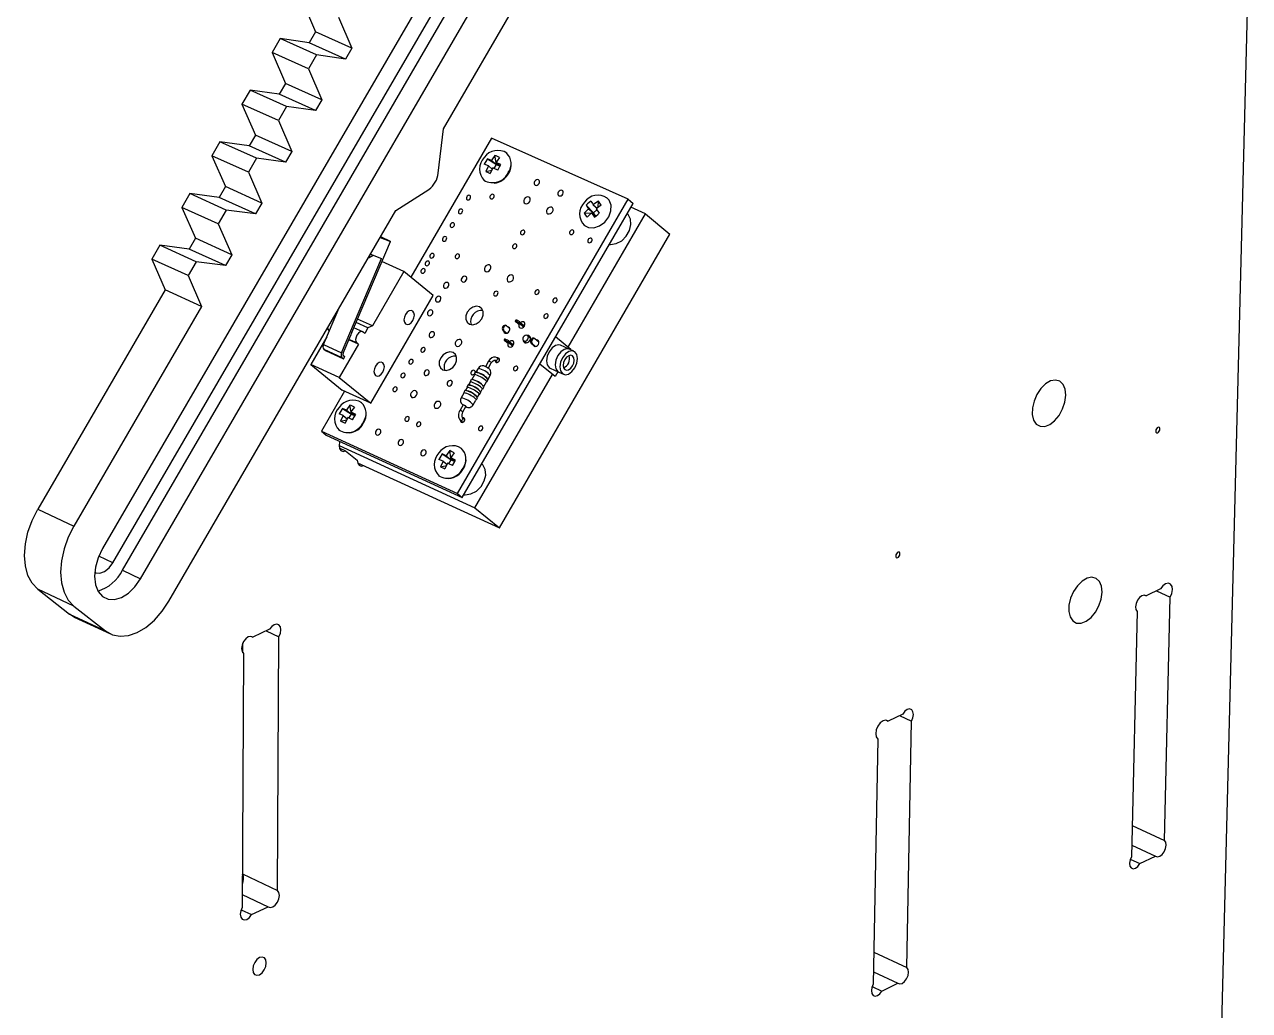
# Model space of a CAD drawing. Extents: x 0 to 156, y 0 to 216.
# Drawn here: x 100.36 to 133.41, y 149.45 to 176.04 of the extents above; entities that cross this region are included whole.
import ezdxf

# ---------------------------------------------------------------- set-up
doc = ezdxf.new("R2010")
doc.units = 0
doc.layers.get('0').update_dxf_attribs({"linetype": 'CONTINUOUS'})

msp = doc.modelspace()

# ---------------------------------------------------------------- linework, layer by layer
at = {"color": 7, "linetype": 'CONTINUOUS'}
for p, q in [((118.973, 190.289), (102.467, 161.905)), ((103.491, 161.095), (119.959, 189.42)), ((111.66, 173.226), (120.695, 188.771)), ((102.748, 161.524), (113.553, 180.106)), ((103.004, 161.322), (114.008, 180.247)), ((132.316, 135.359), (133.407, 178.691)), ((107.849, 176.679), (108.208, 175.842)), ((108.833, 176.241), (109.192, 175.404)), ((108.208, 175.842), (108.038, 175.549)), ((109.192, 175.404), (108.208, 175.842)), ((107.256, 175.66), (107.039, 175.287)), ((108.24, 175.221), (107.256, 175.66)), ((108.038, 175.549), (107.256, 175.66)), ((109.022, 175.111), (108.038, 175.549)), ((108.022, 174.847), (107.039, 175.287)), ((107.039, 175.287), (107.399, 174.451)), ((108.24, 175.221), (108.022, 174.847)), ((109.022, 175.111), (108.24, 175.221)), ((109.192, 175.404), (109.022, 175.111)), ((108.022, 174.847), (108.382, 174.011)), ((106.446, 174.268), (106.228, 173.894)), ((107.429, 173.827), (106.446, 174.268)), ((107.229, 174.159), (106.446, 174.268)), ((107.399, 174.451), (107.229, 174.159)), ((108.212, 173.719), (107.229, 174.159)), ((108.382, 174.011), (107.399, 174.451)), ((107.211, 173.453), (106.228, 173.894)), ((106.228, 173.894), (106.59, 173.06)), ((107.429, 173.827), (107.211, 173.453)), ((108.212, 173.719), (107.429, 173.827)), ((108.382, 174.011), (108.212, 173.719)), ((107.211, 173.453), (107.572, 172.619)), ((111.523, 172.033), (111.66, 173.226)), ((105.635, 172.875), (105.418, 172.501)), ((106.617, 172.433), (105.635, 172.875)), ((106.42, 172.768), (105.635, 172.875)), ((106.59, 173.06), (106.42, 172.768)), ((107.572, 172.619), (106.59, 173.06)), ((112.96, 172.972), (110.784, 169.227)), ((116.645, 171.327), (112.96, 172.972)), ((106.4, 172.058), (105.418, 172.501)), ((105.418, 172.501), (105.78, 171.669)), ((107.402, 172.326), (106.42, 172.768)), ((107.572, 172.619), (107.402, 172.326)), ((113.082, 172.324), (113.053, 172.513)), ((106.617, 172.433), (106.4, 172.058)), ((107.402, 172.326), (106.617, 172.433)), ((112.875, 172.232), (112.765, 172.277)), ((112.875, 172.232), (112.802, 172.081)), ((112.96, 172.378), (112.85, 172.423)), ((112.85, 172.423), (113.091, 172.269)), ((112.875, 172.232), (112.981, 172.144)), ((112.997, 172.177), (112.924, 172.026)), ((112.96, 172.378), (113.091, 172.269)), ((113.029, 172.162), (113.091, 172.269)), ((113.082, 172.324), (113.194, 172.231)), ((113.091, 172.269), (113.083, 172.323)), ((113.091, 172.269), (113.19, 172.225)), ((106.4, 172.058), (106.762, 171.226)), ((112.802, 172.081), (112.967, 172.115)), ((105.78, 171.669), (105.61, 171.376)), ((106.762, 171.226), (105.78, 171.669)), ((110.379, 171.021), (111.267, 171.592)), ((104.824, 171.481), (104.607, 171.108)), ((105.806, 171.038), (104.824, 171.481)), ((105.61, 171.376), (104.824, 171.481)), ((106.591, 170.932), (105.61, 171.376)), ((106.762, 171.226), (106.591, 170.932)), ((112.038, 163.391), (116.645, 171.327)), ((112.172, 163.282), (116.777, 171.217)), ((115.706, 171.18), (115.812, 171.092)), ((115.838, 171.112), (115.842, 171.28)), ((116.131, 171.304), (116.063, 171.374)), ((116.645, 171.327), (116.777, 171.217)), ((104.257, 160.489), (110.379, 171.021)), ((105.588, 170.663), (104.607, 171.108)), ((104.607, 171.108), (104.97, 170.277)), ((105.806, 171.038), (105.588, 170.663)), ((106.591, 170.932), (105.806, 171.038)), ((115.028, 167.339), (117.115, 170.934)), ((115.578, 171.07), (115.462, 170.954)), ((115.462, 170.954), (115.709, 170.961)), ((115.709, 170.961), (115.513, 171.171)), ((115.654, 170.959), (115.538, 170.843)), ((115.578, 171.07), (115.709, 170.961)), ((115.654, 170.959), (115.738, 170.841)), ((115.654, 170.959), (115.766, 170.865)), ((115.709, 170.961), (115.803, 171.041)), ((115.771, 170.87), (115.709, 170.961)), ((115.783, 171.069), (115.867, 170.952)), ((117.115, 170.934), (116.716, 171.112)), ((117.115, 170.934), (117.772, 170.385)), ((105.588, 170.663), (105.951, 169.832)), ((104.97, 170.277), (104.8, 169.984)), ((105.951, 169.832), (104.97, 170.277)), ((109.194, 167.738), (110.234, 170.192)), ((109.958, 170.298), (110.234, 170.192)), ((109.96, 170.301), (109.972, 170.296)), ((109.972, 170.296), (109.969, 170.317)), ((110.234, 170.192), (109.97, 170.312)), ((109.97, 170.309), (110.146, 170.229)), ((109.972, 170.296), (110.146, 170.229)), ((113.178, 162.467), (117.772, 170.385)), ((104.013, 170.088), (103.795, 169.714)), ((104.994, 169.642), (104.013, 170.088)), ((104.8, 169.984), (104.013, 170.088)), ((105.78, 169.539), (104.8, 169.984)), ((104.776, 169.268), (103.795, 169.714)), ((103.795, 169.714), (104.16, 168.884)), ((104.994, 169.642), (104.776, 169.268)), ((105.78, 169.539), (104.994, 169.642)), ((105.951, 169.832), (105.78, 169.539)), ((108.915, 167.189), (109.994, 169.735)), ((109.697, 169.848), (109.994, 169.735)), ((110.597, 169.381), (110.004, 169.649)), ((104.776, 169.268), (105.14, 168.438)), ((110.597, 169.381), (109.745, 167.913)), ((111.389, 168.731), (110.597, 169.381)), ((104.16, 168.884), (100.718, 162.969)), ((105.14, 168.438), (104.16, 168.884)), ((109.704, 165.829), (111.389, 168.731)), ((105.14, 168.438), (101.695, 162.515)), ((108.426, 167.411), (108.82, 168.34)), ((108.719, 168.102), (108.715, 168.104)), ((109.627, 167.858), (109.306, 168.004)), ((109.745, 167.913), (109.345, 168.094)), ((109.745, 167.913), (109.627, 167.858)), ((113.291, 167.88), (113.267, 167.891)), ((113.36, 167.919), (113.336, 167.93)), ((113.367, 167.915), (113.449, 167.847)), ((113.419, 167.881), (113.403, 167.886)), ((113.613, 168.072), (113.596, 168.043)), ((113.607, 168.029), (113.687, 167.963)), ((113.625, 168.035), (113.642, 168.064)), ((113.734, 168.008), (113.717, 167.979)), ((113.717, 167.979), (113.829, 167.887)), ((113.734, 168.008), (113.849, 167.914)), ((108.514, 167.618), (108.081, 166.873)), ((108.559, 167.802), (108.583, 167.782)), ((108.954, 167.174), (109.161, 167.66)), ((109.485, 167.754), (109.247, 167.863)), ((109.541, 167.711), (109.499, 167.745)), ((109.627, 167.858), (109.541, 167.711)), ((113.29, 167.783), (113.266, 167.794)), ((113.266, 167.794), (113.363, 167.714)), ((113.29, 167.783), (113.371, 167.716)), ((113.314, 167.558), (113.297, 167.529)), ((113.343, 167.55), (113.326, 167.521)), ((114.009, 167.586), (113.933, 167.649)), ((114.053, 167.535), (114.029, 167.546)), ((114.123, 167.575), (114.098, 167.586)), ((114.129, 167.57), (114.24, 167.479)), ((115.103, 167.278), (114.689, 167.619)), ((108.426, 167.411), (108.915, 167.189)), ((108.436, 167.282), (108.924, 167.06)), ((108.436, 167.282), (108.477, 167.249)), ((108.477, 167.249), (108.965, 167.026)), ((109.37, 167.418), (108.85, 166.522)), ((109.37, 167.418), (109.108, 167.537)), ((109.328, 167.452), (109.37, 167.418)), ((113.308, 167.515), (113.388, 167.449)), ((113.436, 167.494), (113.419, 167.465)), ((113.419, 167.465), (113.531, 167.373)), ((113.436, 167.494), (113.551, 167.4)), ((113.825, 167.517), (113.901, 167.454)), ((114.052, 167.438), (114.028, 167.449)), ((114.028, 167.449), (114.139, 167.358)), ((114.052, 167.438), (114.149, 167.358)), ((114.205, 167.525), (114.177, 167.531)), ((115.057, 167.288), (114.824, 167.393)), ((115.182, 167.231), (115.059, 167.287)), ((115.103, 167.278), (115.098, 167.269)), ((108.924, 167.06), (108.965, 167.026)), ((108.959, 167.118), (108.999, 167.085)), ((108.965, 167.026), (108.999, 167.085)), ((112.879, 166.958), (112.793, 166.811)), ((112.867, 166.768), (112.953, 166.915)), ((113.057, 166.982), (113.122, 166.929)), ((113.058, 166.981), (113.057, 166.982)), ((113.176, 166.995), (113.111, 167.048)), ((114.676, 166.544), (114.262, 166.884)), ((108.85, 166.522), (108.081, 166.873)), ((108.081, 166.873), (108.935, 166.18)), ((112.497, 166.59), (112.427, 166.469)), ((112.528, 166.661), (112.494, 166.602)), ((112.513, 163.006), (114.602, 166.605)), ((112.599, 166.767), (112.54, 166.664)), ((112.865, 166.475), (112.925, 166.578)), ((114.541, 166.769), (114.775, 166.663)), ((114.752, 166.674), (114.676, 166.544)), ((114.746, 166.681), (114.775, 166.663)), ((114.747, 166.681), (114.776, 166.663)), ((114.776, 166.663), (114.899, 166.607)), ((108.85, 166.522), (109.704, 165.829)), ((112.299, 166.249), (112.256, 166.176)), ((112.33, 166.319), (112.296, 166.261)), ((112.384, 166.396), (112.341, 166.323)), ((112.415, 166.466), (112.381, 166.408)), ((112.721, 166.21), (112.755, 166.269)), ((112.752, 166.28), (112.822, 166.401)), ((112.834, 166.404), (112.868, 166.463)), ((114.676, 166.544), (114.676, 166.544)), ((108.997, 166.151), (108.369, 165.071)), ((109.704, 165.829), (108.935, 166.18)), ((112.213, 166.102), (112.139, 165.973)), ((112.244, 166.173), (112.21, 166.114)), ((112.464, 165.784), (112.539, 165.913)), ((112.551, 165.916), (112.585, 165.975)), ((112.582, 165.987), (112.624, 166.06)), ((112.636, 166.063), (112.67, 166.122)), ((112.667, 166.133), (112.709, 166.207)), ((109.046, 165.642), (108.937, 165.688)), ((108.937, 165.688), (109.179, 165.535)), ((109.046, 165.642), (109.179, 165.535)), ((109.17, 165.589), (109.139, 165.777)), ((109.168, 165.586), (109.281, 165.495)), ((109.179, 165.535), (109.171, 165.584)), ((112.196, 165.783), (112.111, 165.636)), ((112.178, 165.789), (112.193, 165.778)), ((112.185, 165.593), (112.27, 165.74)), ((108.961, 165.496), (108.852, 165.542)), ((108.961, 165.496), (108.888, 165.344)), ((108.888, 165.344), (109.054, 165.38)), ((108.961, 165.496), (109.068, 165.409)), ((109.083, 165.44), (109.01, 165.288)), ((109.115, 165.425), (109.179, 165.535)), ((109.179, 165.535), (109.277, 165.49)), ((112.119, 165.366), (112.184, 165.313)), ((112.238, 165.379), (112.173, 165.433)), ((112.174, 165.432), (112.173, 165.433)), ((108.369, 165.071), (112.038, 163.391)), ((108.369, 165.071), (108.503, 164.962)), ((108.503, 164.962), (112.172, 163.282)), ((108.846, 164.686), (112.513, 163.006)), ((108.854, 164.62), (109.023, 164.542)), ((109.023, 164.542), (109.336, 164.289)), ((111.652, 164.265), (111.542, 164.312)), ((111.652, 164.265), (111.579, 164.113)), ((111.737, 164.412), (111.628, 164.459)), ((111.628, 164.459), (111.87, 164.305)), ((111.652, 164.265), (111.76, 164.178)), ((111.737, 164.412), (111.87, 164.305)), ((111.806, 164.195), (111.87, 164.305)), ((111.861, 164.358), (111.831, 164.548)), ((111.86, 164.356), (111.973, 164.264)), ((111.87, 164.305), (111.862, 164.355)), ((111.87, 164.305), (111.97, 164.259)), ((109.344, 164.224), (113.178, 162.467)), ((111.579, 164.113), (111.746, 164.15)), ((111.775, 164.209), (111.701, 164.057)), ((112.038, 163.391), (112.172, 163.282)), ((100.718, 162.969), (101.695, 162.515)), ((112.513, 163.006), (113.178, 162.467)), ((103.004, 161.322), (103.491, 161.095)), ((101.692, 160.358), (100.717, 160.814)), ((100.717, 160.814), (101.573, 160.141)), ((130.577, 160.65), (130.621, 160.631)), ((131.007, 160.818), (130.621, 160.631)), ((130.898, 160.765), (131.27, 160.597)), ((101.692, 160.358), (102.548, 159.686)), ((131.114, 154.037), (131.27, 160.597)), ((101.573, 160.141), (102.548, 159.686)), ((101.705, 160.06), (101.573, 160.141)), ((101.705, 160.06), (102.679, 159.604)), ((130.377, 160.207), (130.223, 153.598)), ((106.973, 159.73), (106.524, 159.518)), ((106.884, 159.688), (107.224, 159.53)), ((106.25, 159.098), (106.251, 159.361)), ((106.482, 159.537), (106.524, 159.518)), ((107.185, 152.686), (107.224, 159.53)), ((106.269, 159.078), (106.235, 152.229)), ((124.053, 157.445), (123.66, 157.254)), ((123.963, 157.401), (124.288, 157.252)), ((123.612, 157.276), (123.66, 157.254)), ((124.164, 150.609), (124.288, 157.252)), ((123.377, 156.766), (123.259, 150.163)), ((130.243, 154.437), (131.114, 154.037)), ((130.231, 153.91), (130.87, 153.616)), ((130.192, 153.53), (130.452, 153.41)), ((130.452, 153.41), (130.87, 153.616)), ((106.239, 153.133), (107.185, 152.686)), ((106.237, 152.578), (106.932, 152.249)), ((106.206, 152.167), (106.486, 152.034)), ((106.486, 152.034), (106.932, 152.249)), ((123.274, 151.024), (124.164, 150.609)), ((123.265, 150.49), (123.919, 150.185)), ((123.229, 150.098), (123.493, 149.975)), ((123.493, 149.975), (123.919, 150.185))]:
    msp.add_line(p, q, dxfattribs=at)
at = {"color": 8, "linetype": 'CONTINUOUS'}
for p, q in [((108.587, 167.789), (108.559, 167.802)), ((109.328, 167.452), (109.114, 167.549)), ((102.748, 161.524), (102.366, 161.702))]:
    msp.add_line(p, q, dxfattribs=at)
at = {"color": 7, "linetype": 'CONTINUOUS'}
for points in [[(113.053, 172.513), (112.986, 172.42), (112.96, 172.378)], [(113.175, 172.458), (113.087, 172.5), (113.053, 172.513)], [(112.85, 172.423), (112.787, 172.319), (112.765, 172.277)], [(113.127, 172.115), (113.034, 172.16), (112.997, 172.177)], [(113.175, 172.458), (113.108, 172.365), (113.082, 172.324)], [(113.212, 172.262), (113.119, 172.306), (113.082, 172.324)], [(113.127, 172.115), (113.188, 172.221), (113.212, 172.262)], [(112.802, 172.081), (112.888, 172.041), (112.924, 172.026)], [(114.225, 171.855), (114.198, 171.86), (114.169, 171.853), (114.142, 171.835), (114.121, 171.809), (114.109, 171.779), (114.108, 171.749), (114.119, 171.724), (114.139, 171.708), (114.166, 171.703), (114.195, 171.71), (114.222, 171.728), (114.243, 171.754), (114.255, 171.784), (114.255, 171.814), (114.245, 171.838), (114.225, 171.855)], [(114.863, 171.569), (114.836, 171.574), (114.807, 171.567), (114.78, 171.549), (114.759, 171.523), (114.747, 171.493), (114.747, 171.463), (114.757, 171.439), (114.778, 171.422), (114.805, 171.418), (114.834, 171.424), (114.861, 171.442), (114.882, 171.468), (114.893, 171.498), (114.894, 171.528), (114.883, 171.553), (114.863, 171.569)], [(112.373, 171.431), (112.352, 171.435), (112.328, 171.429), (112.307, 171.415), (112.29, 171.395), (112.281, 171.371), (112.281, 171.347), (112.289, 171.327), (112.305, 171.314), (112.326, 171.31), (112.35, 171.316), (112.371, 171.33), (112.388, 171.351), (112.397, 171.375), (112.397, 171.398), (112.389, 171.418), (112.373, 171.431)], [(113.006, 171.459), (112.985, 171.463), (112.962, 171.457), (112.94, 171.443), (112.923, 171.423), (112.914, 171.399), (112.914, 171.375), (112.922, 171.355), (112.938, 171.342), (112.96, 171.338), (112.983, 171.344), (113.004, 171.358), (113.021, 171.379), (113.03, 171.403), (113.031, 171.426), (113.022, 171.446), (113.006, 171.459)], [(113.969, 171.388), (113.937, 171.394), (113.902, 171.385), (113.869, 171.364), (113.844, 171.333), (113.83, 171.297), (113.83, 171.261), (113.842, 171.231), (113.867, 171.212), (113.899, 171.206), (113.934, 171.215), (113.966, 171.236), (113.991, 171.267), (114.005, 171.303), (114.006, 171.339), (113.993, 171.369), (113.969, 171.388)], [(115.45, 170.638), (115.454, 170.634), (115.575, 170.568), (115.723, 170.56), (115.876, 170.61), (116.016, 170.712), (116.122, 170.853), (116.181, 171.013), (116.184, 171.17), (116.131, 171.304)], [(115.642, 171.281), (115.547, 171.203), (115.513, 171.171)], [(115.642, 171.281), (115.686, 171.212), (115.706, 171.18)], [(115.842, 171.28), (115.745, 171.211), (115.706, 171.18)], [(115.919, 171.168), (115.864, 171.251), (115.842, 171.28)], [(112.157, 171.059), (112.136, 171.063), (112.113, 171.058), (112.091, 171.044), (112.074, 171.023), (112.065, 170.999), (112.065, 170.975), (112.073, 170.956), (112.089, 170.943), (112.11, 170.939), (112.134, 170.944), (112.155, 170.959), (112.172, 170.979), (112.181, 171.003), (112.182, 171.027), (112.173, 171.047), (112.157, 171.059)], [(114.583, 171.113), (114.551, 171.119), (114.516, 171.11), (114.483, 171.089), (114.458, 171.058), (114.444, 171.022), (114.444, 170.986), (114.456, 170.956), (114.481, 170.937), (114.513, 170.931), (114.548, 170.94), (114.58, 170.961), (114.605, 170.992), (114.619, 171.028), (114.62, 171.064), (114.607, 171.094), (114.583, 171.113)], [(115.462, 170.954), (115.514, 170.874), (115.538, 170.843)], [(115.513, 171.171), (115.557, 171.101), (115.578, 171.07)], [(115.738, 170.841), (115.831, 170.921), (115.867, 170.952)], [(115.919, 171.168), (115.822, 171.1), (115.783, 171.069)], [(116.134, 170.108), (116.17, 170.106), (116.323, 170.132), (116.471, 170.211), (116.596, 170.333), (116.683, 170.483), (116.722, 170.644), (116.707, 170.795), (116.642, 170.919), (116.618, 170.944)], [(111.935, 170.69), (111.914, 170.694), (111.891, 170.689), (111.869, 170.675), (111.853, 170.654), (111.843, 170.63), (111.843, 170.606), (111.851, 170.587), (111.867, 170.574), (111.889, 170.57), (111.912, 170.575), (111.933, 170.59), (111.95, 170.61), (111.959, 170.634), (111.96, 170.658), (111.951, 170.678), (111.935, 170.69)], [(111.725, 170.316), (111.704, 170.32), (111.681, 170.315), (111.659, 170.3), (111.643, 170.28), (111.633, 170.256), (111.633, 170.232), (111.641, 170.212), (111.657, 170.199), (111.679, 170.196), (111.702, 170.201), (111.723, 170.215), (111.74, 170.236), (111.749, 170.26), (111.75, 170.284), (111.741, 170.303), (111.725, 170.316)], [(113.834, 170.491), (113.813, 170.495), (113.79, 170.49), (113.768, 170.475), (113.752, 170.455), (113.742, 170.431), (113.742, 170.407), (113.75, 170.387), (113.767, 170.374), (113.788, 170.37), (113.811, 170.376), (113.833, 170.39), (113.849, 170.411), (113.859, 170.435), (113.859, 170.458), (113.851, 170.478), (113.834, 170.491)], [(115.154, 170.496), (115.133, 170.5), (115.11, 170.495), (115.088, 170.481), (115.071, 170.46), (115.062, 170.436), (115.061, 170.412), (115.07, 170.392), (115.086, 170.379), (115.108, 170.375), (115.131, 170.381), (115.153, 170.395), (115.169, 170.416), (115.179, 170.44), (115.179, 170.464), (115.17, 170.484), (115.154, 170.496)], [(115.647, 170.276), (115.625, 170.28), (115.602, 170.274), (115.58, 170.26), (115.564, 170.239), (115.554, 170.215), (115.554, 170.191), (115.562, 170.171), (115.579, 170.159), (115.6, 170.155), (115.623, 170.16), (115.645, 170.174), (115.662, 170.195), (115.671, 170.219), (115.671, 170.243), (115.663, 170.263), (115.647, 170.276)], [(111.385, 169.862), (111.363, 169.866), (111.34, 169.861), (111.319, 169.847), (111.302, 169.826), (111.293, 169.802), (111.292, 169.778), (111.301, 169.758), (111.317, 169.746), (111.338, 169.742), (111.361, 169.747), (111.383, 169.761), (111.4, 169.782), (111.409, 169.806), (111.409, 169.83), (111.401, 169.849), (111.385, 169.862)], [(113.618, 170.119), (113.597, 170.123), (113.574, 170.117), (113.552, 170.103), (113.535, 170.082), (113.526, 170.058), (113.526, 170.035), (113.534, 170.015), (113.55, 170.002), (113.572, 169.998), (113.595, 170.003), (113.616, 170.018), (113.633, 170.038), (113.642, 170.062), (113.643, 170.086), (113.634, 170.106), (113.618, 170.119)], [(109.644, 169.757), (109.661, 169.762), (109.771, 169.823)], [(111.266, 169.657), (111.245, 169.661), (111.221, 169.656), (111.2, 169.642), (111.183, 169.621), (111.174, 169.597), (111.173, 169.573), (111.182, 169.554), (111.198, 169.541), (111.219, 169.537), (111.242, 169.542), (111.264, 169.556), (111.281, 169.577), (111.29, 169.601), (111.29, 169.625), (111.282, 169.645), (111.266, 169.657)], [(112.071, 169.849), (112.049, 169.853), (112.026, 169.847), (112.005, 169.833), (111.988, 169.812), (111.979, 169.788), (111.978, 169.765), (111.987, 169.745), (112.003, 169.732), (112.024, 169.728), (112.047, 169.733), (112.069, 169.748), (112.086, 169.768), (112.095, 169.792), (112.095, 169.816), (112.087, 169.836), (112.071, 169.849)], [(112.905, 169.556), (112.873, 169.562), (112.838, 169.554), (112.805, 169.532), (112.78, 169.501), (112.766, 169.465), (112.766, 169.429), (112.779, 169.4), (112.803, 169.38), (112.835, 169.374), (112.87, 169.383), (112.902, 169.404), (112.927, 169.435), (112.941, 169.471), (112.942, 169.507), (112.929, 169.537), (112.905, 169.556)], [(111.147, 169.453), (111.126, 169.457), (111.102, 169.451), (111.081, 169.437), (111.064, 169.416), (111.055, 169.392), (111.054, 169.369), (111.063, 169.349), (111.079, 169.336), (111.1, 169.332), (111.123, 169.338), (111.145, 169.352), (111.162, 169.372), (111.171, 169.396), (111.171, 169.42), (111.163, 169.44), (111.147, 169.453)], [(112.261, 169.246), (112.234, 169.251), (112.205, 169.244), (112.178, 169.226), (112.157, 169.2), (112.145, 169.17), (112.145, 169.14), (112.156, 169.115), (112.176, 169.099), (112.202, 169.094), (112.231, 169.101), (112.259, 169.119), (112.28, 169.145), (112.291, 169.175), (112.292, 169.205), (112.281, 169.229), (112.261, 169.246)], [(113.518, 169.28), (113.486, 169.286), (113.451, 169.277), (113.419, 169.256), (113.394, 169.225), (113.38, 169.189), (113.379, 169.153), (113.392, 169.123), (113.416, 169.104), (113.448, 169.098), (113.483, 169.106), (113.516, 169.128), (113.541, 169.159), (113.555, 169.195), (113.555, 169.231), (113.542, 169.26), (113.518, 169.28)], [(111.78, 169.082), (111.753, 169.087), (111.724, 169.08), (111.697, 169.062), (111.676, 169.036), (111.664, 169.006), (111.664, 168.976), (111.674, 168.952), (111.695, 168.935), (111.721, 168.93), (111.75, 168.937), (111.777, 168.955), (111.798, 168.981), (111.81, 169.011), (111.811, 169.041), (111.8, 169.066), (111.78, 169.082)], [(114.217, 168.882), (114.195, 168.886), (114.172, 168.88), (114.151, 168.866), (114.134, 168.845), (114.125, 168.821), (114.124, 168.798), (114.133, 168.778), (114.149, 168.765), (114.17, 168.761), (114.193, 168.766), (114.215, 168.781), (114.232, 168.801), (114.241, 168.825), (114.242, 168.849), (114.233, 168.869), (114.217, 168.882)], [(111.564, 168.71), (111.537, 168.715), (111.508, 168.708), (111.481, 168.69), (111.46, 168.664), (111.448, 168.634), (111.448, 168.604), (111.458, 168.579), (111.478, 168.563), (111.505, 168.558), (111.534, 168.565), (111.561, 168.583), (111.582, 168.609), (111.594, 168.639), (111.594, 168.669), (111.584, 168.694), (111.564, 168.71)], [(113.11, 168.844), (113.089, 168.848), (113.066, 168.842), (113.044, 168.828), (113.027, 168.807), (113.018, 168.783), (113.017, 168.76), (113.026, 168.74), (113.042, 168.727), (113.063, 168.723), (113.087, 168.728), (113.108, 168.743), (113.125, 168.763), (113.134, 168.787), (113.135, 168.811), (113.126, 168.831), (113.11, 168.844)], [(114.709, 168.66), (114.687, 168.664), (114.664, 168.659), (114.643, 168.645), (114.626, 168.624), (114.617, 168.6), (114.616, 168.576), (114.625, 168.556), (114.641, 168.543), (114.662, 168.539), (114.686, 168.545), (114.707, 168.559), (114.724, 168.58), (114.733, 168.604), (114.734, 168.627), (114.725, 168.647), (114.709, 168.66)], [(110.838, 168.311), (110.793, 168.329), (110.74, 168.318), (110.686, 168.279), (110.64, 168.219), (110.61, 168.147), (110.598, 168.074), (110.608, 168.011), (110.638, 167.967), (110.683, 167.949), (110.737, 167.961), (110.791, 167.999), (110.836, 168.059), (110.867, 168.131), (110.878, 168.204), (110.868, 168.268), (110.838, 168.311)], [(111.347, 168.338), (111.321, 168.343), (111.292, 168.336), (111.265, 168.318), (111.244, 168.292), (111.232, 168.262), (111.232, 168.232), (111.242, 168.207), (111.262, 168.191), (111.289, 168.186), (111.318, 168.193), (111.345, 168.211), (111.366, 168.237), (111.378, 168.267), (111.378, 168.297), (111.368, 168.322), (111.347, 168.338)], [(112.637, 168.429), (112.551, 168.445), (112.458, 168.422), (112.371, 168.366), (112.304, 168.283), (112.267, 168.186), (112.265, 168.091), (112.299, 168.011), (112.364, 167.959), (112.449, 167.943), (112.543, 167.965), (112.629, 168.022), (112.696, 168.105), (112.734, 168.202), (112.735, 168.297), (112.701, 168.377), (112.637, 168.429)], [(114.462, 168.234), (114.44, 168.238), (114.417, 168.233), (114.395, 168.218), (114.378, 168.198), (114.369, 168.174), (114.369, 168.15), (114.377, 168.13), (114.394, 168.117), (114.415, 168.113), (114.438, 168.119), (114.46, 168.133), (114.477, 168.153), (114.486, 168.178), (114.486, 168.201), (114.478, 168.221), (114.462, 168.234)], [(108.715, 168.104), (108.691, 168.11), (108.686, 168.11)], [(113.267, 167.891), (113.275, 167.903), (113.284, 167.914), (113.294, 167.922), (113.305, 167.928), (113.315, 167.932), (113.325, 167.933), (113.334, 167.931), (113.336, 167.93)], [(113.289, 167.774), (113.29, 167.764), (113.302, 167.737), (113.325, 167.719), (113.354, 167.713), (113.386, 167.721), (113.416, 167.741), (113.439, 167.769), (113.452, 167.803), (113.453, 167.835), (113.441, 167.863), (113.419, 167.881)], [(113.367, 167.915), (113.359, 167.92), (113.35, 167.922), (113.34, 167.921), (113.329, 167.917), (113.319, 167.911), (113.309, 167.903), (113.299, 167.892), (113.291, 167.88)], [(113.625, 168.035), (113.615, 168.039), (113.606, 168.042), (113.6, 168.043), (113.597, 168.043), (113.595, 168.042), (113.597, 168.039), (113.601, 168.034), (113.607, 168.029)], [(113.704, 167.956), (113.698, 167.938), (113.698, 167.905), (113.709, 167.877), (113.732, 167.859), (113.761, 167.854), (113.793, 167.861), (113.823, 167.881), (113.847, 167.91), (113.859, 167.943), (113.86, 167.976), (113.848, 168.003), (113.826, 168.021)], [(108.532, 167.844), (108.533, 167.839), (108.559, 167.802)], [(109.499, 167.745), (109.461, 167.76), (109.415, 167.751), (109.369, 167.718), (109.33, 167.667), (109.304, 167.605), (109.294, 167.543), (109.303, 167.489), (109.328, 167.452)], [(111.393, 167.751), (111.366, 167.756), (111.337, 167.749), (111.31, 167.731), (111.289, 167.705), (111.277, 167.675), (111.277, 167.645), (111.287, 167.62), (111.307, 167.604), (111.334, 167.599), (111.363, 167.606), (111.39, 167.624), (111.411, 167.65), (111.423, 167.68), (111.423, 167.71), (111.413, 167.735), (111.393, 167.751)], [(112.119, 167.543), (112.087, 167.549), (112.052, 167.541), (112.02, 167.52), (111.995, 167.488), (111.981, 167.452), (111.98, 167.417), (111.993, 167.387), (112.017, 167.367), (112.049, 167.361), (112.084, 167.369), (112.116, 167.391), (112.142, 167.422), (112.155, 167.458), (112.156, 167.494), (112.143, 167.524), (112.119, 167.543)], [(113.922, 167.656), (113.895, 167.661), (113.866, 167.654), (113.838, 167.637), (113.817, 167.611), (113.806, 167.58), (113.805, 167.55), (113.816, 167.526), (113.836, 167.509), (113.863, 167.504), (113.892, 167.511), (113.919, 167.529), (113.94, 167.555), (113.952, 167.585), (113.953, 167.615), (113.942, 167.64), (113.922, 167.656)], [(113.815, 167.525), (113.816, 167.513), (113.83, 167.481), (113.857, 167.46), (113.892, 167.453), (113.929, 167.462), (113.965, 167.486), (113.992, 167.519), (114.007, 167.559), (114.008, 167.597), (113.994, 167.63), (113.968, 167.651), (113.968, 167.651)], [(113.968, 167.651), (113.933, 167.658), (113.92, 167.656)], [(114.029, 167.546), (114.037, 167.558), (114.046, 167.569), (114.056, 167.578), (114.067, 167.584), (114.077, 167.587), (114.087, 167.588), (114.097, 167.586), (114.098, 167.586)], [(114.129, 167.57), (114.121, 167.575), (114.112, 167.577), (114.102, 167.576), (114.092, 167.573), (114.081, 167.567), (114.071, 167.558), (114.062, 167.547), (114.053, 167.535)], [(111.146, 167.326), (111.124, 167.33), (111.101, 167.324), (111.079, 167.31), (111.063, 167.289), (111.053, 167.265), (111.053, 167.241), (111.061, 167.221), (111.078, 167.208), (111.099, 167.204), (111.122, 167.21), (111.144, 167.224), (111.16, 167.245), (111.17, 167.269), (111.17, 167.293), (111.162, 167.313), (111.146, 167.326)], [(111.921, 167.196), (111.835, 167.212), (111.742, 167.19), (111.655, 167.134), (111.588, 167.051), (111.551, 166.954), (111.549, 166.859), (111.583, 166.779), (111.648, 166.727), (111.733, 166.711), (111.826, 166.733), (111.913, 166.79), (111.98, 166.873), (112.018, 166.969), (112.019, 167.065), (111.985, 167.144), (111.921, 167.196)], [(113.326, 167.521), (113.316, 167.525), (113.308, 167.528), (113.302, 167.529), (113.298, 167.529), (113.297, 167.528), (113.298, 167.525), (113.302, 167.52), (113.308, 167.515)], [(113.405, 167.442), (113.4, 167.424), (113.399, 167.391), (113.411, 167.363), (113.433, 167.345), (113.463, 167.34), (113.495, 167.347), (113.525, 167.367), (113.548, 167.396), (113.561, 167.429), (113.561, 167.462), (113.55, 167.489), (113.527, 167.507)], [(114.077, 167.409), (114.077, 167.409), (114.089, 167.381), (114.111, 167.363), (114.141, 167.358), (114.173, 167.365), (114.203, 167.385), (114.226, 167.413), (114.239, 167.447), (114.24, 167.48), (114.228, 167.507), (114.205, 167.525)], [(114.824, 167.393), (114.777, 167.405), (114.686, 167.385), (114.595, 167.32), (114.517, 167.217), (114.464, 167.095), (114.445, 166.97), (114.462, 166.862), (114.512, 166.787), (114.541, 166.769)], [(115.057, 167.288), (115.011, 167.299), (114.92, 167.28), (114.829, 167.214), (114.751, 167.112), (114.698, 166.989), (114.679, 166.864), (114.695, 166.756), (114.746, 166.681)], [(115.059, 167.287), (115.012, 167.298), (114.921, 167.279), (114.83, 167.213), (114.752, 167.111), (114.699, 166.988), (114.68, 166.863), (114.697, 166.755), (114.747, 166.681)], [(114.87, 166.625), (114.947, 166.595), (115.037, 166.615), (115.128, 166.681), (115.206, 166.783), (115.259, 166.906), (115.278, 167.03), (115.262, 167.138), (115.211, 167.213), (115.135, 167.243), (115.044, 167.223), (114.953, 167.158), (114.875, 167.055), (114.822, 166.933), (114.803, 166.808), (114.82, 166.7), (114.87, 166.625)], [(110.029, 166.919), (109.984, 166.936), (109.931, 166.925), (109.877, 166.886), (109.831, 166.826), (109.8, 166.754), (109.789, 166.681), (109.799, 166.618), (109.829, 166.574), (109.874, 166.557), (109.928, 166.568), (109.982, 166.607), (110.027, 166.667), (110.058, 166.739), (110.069, 166.812), (110.059, 166.875), (110.029, 166.919)], [(110.821, 167.007), (110.8, 167.011), (110.777, 167.005), (110.755, 166.991), (110.738, 166.97), (110.729, 166.946), (110.729, 166.922), (110.737, 166.902), (110.753, 166.889), (110.774, 166.885), (110.798, 166.891), (110.819, 166.905), (110.836, 166.926), (110.845, 166.95), (110.846, 166.974), (110.837, 166.994), (110.821, 167.007)], [(113.111, 167.048), (113.067, 167.07), (113.016, 167.071), (112.964, 167.049), (112.911, 167.003), (112.879, 166.958)], [(112.953, 166.915), (112.975, 166.947), (113.004, 166.974), (113.03, 166.986), (113.047, 166.987), (113.057, 166.982)], [(113.058, 166.981), (113.059, 166.962), (113.067, 166.943), (113.083, 166.93), (113.105, 166.926), (113.128, 166.931), (113.149, 166.945), (113.166, 166.966), (113.176, 166.99), (113.176, 167.014), (113.167, 167.034), (113.151, 167.047)], [(113.151, 167.047), (113.13, 167.051), (113.112, 167.047)], [(114.934, 166.735), (114.982, 166.717), (115.039, 166.729), (115.096, 166.77), (115.144, 166.834), (115.177, 166.911), (115.189, 166.989), (115.179, 167.056), (115.147, 167.103), (115.1, 167.121), (115.043, 167.109), (114.986, 167.068), (114.937, 167.004), (114.904, 166.928), (114.892, 166.849), (114.903, 166.782), (114.934, 166.735)], [(110.605, 166.634), (110.584, 166.638), (110.56, 166.633), (110.539, 166.619), (110.522, 166.598), (110.513, 166.574), (110.512, 166.55), (110.521, 166.53), (110.537, 166.517), (110.558, 166.513), (110.581, 166.518), (110.603, 166.533), (110.62, 166.553), (110.629, 166.578), (110.63, 166.601), (110.621, 166.621), (110.605, 166.634)], [(111.251, 166.719), (111.225, 166.724), (111.197, 166.718), (111.171, 166.7), (111.151, 166.675), (111.14, 166.646), (111.139, 166.618), (111.149, 166.593), (111.169, 166.578), (111.194, 166.573), (111.223, 166.58), (111.249, 166.597), (111.269, 166.622), (111.28, 166.651), (111.281, 166.68), (111.27, 166.704), (111.251, 166.719)], [(112.493, 166.714), (112.472, 166.718), (112.448, 166.713), (112.427, 166.698), (112.41, 166.678), (112.4, 166.653), (112.4, 166.63), (112.409, 166.61), (112.425, 166.597), (112.446, 166.593), (112.469, 166.598), (112.491, 166.612), (112.508, 166.633), (112.517, 166.657), (112.518, 166.681), (112.509, 166.701), (112.493, 166.714)], [(112.925, 166.578), (112.942, 166.625), (112.942, 166.666), (112.933, 166.699), (112.919, 166.725), (112.903, 166.745), (112.885, 166.762), (112.852, 166.786), (112.821, 166.803), (112.79, 166.819), (112.75, 166.832), (112.708, 166.835), (112.662, 166.823), (112.623, 166.797), (112.601, 166.766)], [(113.643, 166.824), (113.621, 166.828), (113.598, 166.822), (113.577, 166.808), (113.56, 166.788), (113.551, 166.763), (113.55, 166.74), (113.559, 166.72), (113.575, 166.707), (113.596, 166.703), (113.619, 166.708), (113.641, 166.722), (113.658, 166.743), (113.667, 166.767), (113.668, 166.791), (113.659, 166.811), (113.643, 166.824)], [(110.389, 166.262), (110.367, 166.266), (110.344, 166.26), (110.323, 166.246), (110.306, 166.226), (110.296, 166.201), (110.296, 166.178), (110.304, 166.158), (110.321, 166.145), (110.342, 166.141), (110.365, 166.146), (110.387, 166.16), (110.404, 166.181), (110.413, 166.205), (110.413, 166.229), (110.405, 166.249), (110.389, 166.262)], [(111.873, 166.437), (111.847, 166.442), (111.819, 166.435), (111.793, 166.418), (111.773, 166.393), (111.761, 166.364), (111.761, 166.335), (111.771, 166.311), (111.791, 166.295), (111.816, 166.29), (111.845, 166.297), (111.871, 166.314), (111.891, 166.339), (111.902, 166.368), (111.903, 166.397), (111.892, 166.421), (111.873, 166.437)], [(112.692, 166.245), (112.718, 166.22), (112.721, 166.21)], [(112.805, 166.439), (112.831, 166.414), (112.834, 166.404)], [(128.449, 166.041), (128.433, 166.205), (128.378, 166.335), (128.289, 166.419), (128.174, 166.451), (128.043, 166.428), (127.908, 166.35), (127.781, 166.226), (127.673, 166.067), (127.594, 165.885), (127.551, 165.699), (127.547, 165.524), (127.583, 165.375), (127.656, 165.267), (127.759, 165.208), (127.884, 165.204), (128.018, 165.255), (128.15, 165.357), (128.269, 165.5), (128.363, 165.672), (128.425, 165.858), (128.449, 166.041)], [(110.915, 166.162), (110.883, 166.168), (110.848, 166.16), (110.815, 166.139), (110.79, 166.108), (110.776, 166.071), (110.776, 166.036), (110.788, 166.006), (110.813, 165.986), (110.845, 165.98), (110.879, 165.988), (110.912, 166.01), (110.937, 166.041), (110.951, 166.077), (110.952, 166.113), (110.939, 166.143), (110.915, 166.162)], [(112.522, 165.951), (112.547, 165.926), (112.551, 165.916)], [(112.607, 166.098), (112.633, 166.073), (112.636, 166.063)], [(108.937, 165.688), (108.873, 165.584), (108.852, 165.542)], [(109.139, 165.777), (109.072, 165.684), (109.046, 165.642)], [(109.261, 165.721), (109.173, 165.764), (109.139, 165.777)], [(109.261, 165.721), (109.194, 165.628), (109.168, 165.586)], [(109.297, 165.524), (109.205, 165.569), (109.168, 165.586)], [(111.552, 165.872), (111.52, 165.878), (111.485, 165.87), (111.452, 165.849), (111.427, 165.818), (111.413, 165.781), (111.412, 165.746), (111.425, 165.716), (111.449, 165.696), (111.481, 165.69), (111.516, 165.698), (111.549, 165.72), (111.574, 165.751), (111.588, 165.787), (111.588, 165.823), (111.576, 165.853), (111.552, 165.872)], [(108.888, 165.344), (108.974, 165.304), (109.01, 165.288)], [(109.212, 165.377), (109.12, 165.422), (109.083, 165.44)], [(109.212, 165.377), (109.274, 165.483), (109.297, 165.524)], [(110.718, 165.463), (110.696, 165.467), (110.673, 165.461), (110.651, 165.447), (110.635, 165.426), (110.625, 165.402), (110.625, 165.378), (110.633, 165.359), (110.65, 165.346), (110.671, 165.342), (110.694, 165.347), (110.716, 165.361), (110.732, 165.382), (110.742, 165.406), (110.742, 165.43), (110.734, 165.45), (110.718, 165.463)], [(111.028, 165.321), (111.007, 165.325), (110.984, 165.319), (110.962, 165.305), (110.946, 165.285), (110.936, 165.26), (110.936, 165.237), (110.944, 165.217), (110.96, 165.204), (110.982, 165.2), (111.005, 165.205), (111.026, 165.219), (111.043, 165.24), (111.052, 165.264), (111.053, 165.288), (111.044, 165.308), (111.028, 165.321)], [(112.12, 165.365), (112.12, 165.347), (112.129, 165.327), (112.145, 165.314), (112.166, 165.31), (112.19, 165.315), (112.211, 165.329), (112.228, 165.35), (112.237, 165.374), (112.238, 165.398), (112.229, 165.418), (112.213, 165.431), (112.213, 165.431)], [(112.213, 165.431), (112.192, 165.435), (112.174, 165.432)], [(109.942, 165.121), (109.916, 165.126), (109.887, 165.119), (109.859, 165.101), (109.838, 165.075), (109.827, 165.045), (109.826, 165.015), (109.837, 164.99), (109.857, 164.974), (109.884, 164.969), (109.913, 164.976), (109.94, 164.994), (109.961, 165.019), (109.972, 165.05), (109.973, 165.08), (109.962, 165.105), (109.942, 165.121)], [(112.704, 165.207), (112.683, 165.211), (112.66, 165.206), (112.638, 165.192), (112.621, 165.171), (112.612, 165.147), (112.612, 165.123), (112.62, 165.103), (112.636, 165.09), (112.658, 165.086), (112.681, 165.091), (112.702, 165.105), (112.719, 165.126), (112.728, 165.15), (112.729, 165.174), (112.72, 165.194), (112.704, 165.207)], [(130.878, 165.076), (130.882, 165.05), (130.894, 165.032), (130.911, 165.025), (130.933, 165.029), (130.954, 165.045), (130.973, 165.07), (130.986, 165.099), (130.991, 165.129), (130.987, 165.155), (130.975, 165.173), (130.958, 165.18), (130.936, 165.176), (130.915, 165.16), (130.896, 165.135), (130.883, 165.106), (130.878, 165.076)], [(108.865, 164.796), (108.86, 164.779), (108.846, 164.686), (108.859, 164.605), (108.897, 164.55), (108.955, 164.528), (109.023, 164.542)], [(110.553, 164.842), (110.527, 164.847), (110.498, 164.84), (110.47, 164.822), (110.449, 164.796), (110.438, 164.766), (110.437, 164.736), (110.448, 164.711), (110.468, 164.695), (110.495, 164.69), (110.524, 164.696), (110.551, 164.714), (110.572, 164.74), (110.584, 164.77), (110.584, 164.8), (110.574, 164.825), (110.553, 164.842)], [(111.166, 164.562), (111.139, 164.567), (111.11, 164.56), (111.083, 164.542), (111.062, 164.516), (111.05, 164.486), (111.049, 164.456), (111.06, 164.431), (111.08, 164.415), (111.107, 164.41), (111.136, 164.416), (111.163, 164.434), (111.184, 164.46), (111.196, 164.49), (111.196, 164.52), (111.186, 164.545), (111.166, 164.562)], [(109.336, 164.289), (109.349, 164.209), (109.387, 164.154), (109.445, 164.132), (109.513, 164.147)], [(111.628, 164.459), (111.564, 164.354), (111.542, 164.312)], [(111.831, 164.548), (111.764, 164.454), (111.737, 164.412)], [(111.954, 164.492), (111.865, 164.534), (111.831, 164.548)], [(111.954, 164.492), (111.886, 164.398), (111.86, 164.356)], [(111.99, 164.293), (111.897, 164.339), (111.86, 164.356)], [(111.905, 164.146), (111.966, 164.253), (111.99, 164.293)], [(111.579, 164.113), (111.665, 164.073), (111.701, 164.057)], [(111.905, 164.146), (111.812, 164.192), (111.775, 164.209)], [(112.214, 163.356), (112.251, 163.354), (112.403, 163.38), (112.551, 163.458), (112.676, 163.58), (112.763, 163.73), (112.802, 163.891), (112.789, 164.044), (112.723, 164.169), (112.7, 164.193)], [(100.717, 160.814), (100.566, 160.974), (100.454, 161.184), (100.385, 161.438), (100.361, 161.724), (100.385, 162.033), (100.454, 162.351), (100.567, 162.667), (100.718, 162.969)], [(101.695, 162.515), (101.543, 162.213), (101.43, 161.897), (101.361, 161.578), (101.337, 161.269), (101.36, 160.983), (101.429, 160.729), (101.541, 160.518), (101.692, 160.358)], [(102.467, 161.905), (102.35, 161.662), (102.277, 161.407), (102.252, 161.159), (102.276, 160.934), (102.349, 160.748), (102.464, 160.613), (102.614, 160.539), (102.789, 160.53), (102.977, 160.587), (103.165, 160.706), (103.341, 160.879), (103.491, 161.095)], [(123.976, 161.764), (123.973, 161.79), (123.961, 161.808), (123.942, 161.815), (123.921, 161.81), (123.899, 161.794), (123.88, 161.769), (123.867, 161.739), (123.862, 161.709), (123.866, 161.683), (123.878, 161.665), (123.896, 161.658), (123.918, 161.663), (123.94, 161.679), (123.959, 161.704), (123.972, 161.734), (123.976, 161.764)], [(102.274, 161.259), (102.282, 161.255), (102.397, 161.242), (102.522, 161.287), (102.644, 161.385), (102.748, 161.524)], [(129.43, 160.729), (129.413, 160.891), (129.359, 161.019), (129.271, 161.102), (129.157, 161.133), (129.027, 161.108), (128.893, 161.031), (128.766, 160.907), (128.659, 160.748), (128.58, 160.568), (128.537, 160.382), (128.533, 160.209), (128.569, 160.062), (128.642, 159.955), (128.744, 159.898), (128.868, 159.895), (129.001, 159.947), (129.132, 160.049), (129.25, 160.192), (129.344, 160.363), (129.406, 160.547), (129.43, 160.729)], [(131.27, 160.597), (131.314, 160.698), (131.331, 160.801), (131.318, 160.889), (131.279, 160.949), (131.218, 160.973), (131.145, 160.957), (131.071, 160.902), (131.007, 160.818)], [(130.621, 160.631), (130.568, 160.651), (130.504, 160.637), (130.44, 160.589), (130.384, 160.515), (130.346, 160.427), (130.331, 160.338), (130.342, 160.26), (130.377, 160.207)], [(102.548, 159.686), (102.731, 159.583), (102.94, 159.541), (103.166, 159.562), (103.402, 159.643), (103.638, 159.783), (103.865, 159.976), (104.074, 160.215), (104.257, 160.489)], [(107.224, 159.53), (107.263, 159.622), (107.277, 159.714), (107.264, 159.794), (107.226, 159.849), (107.168, 159.871), (107.099, 159.855), (107.031, 159.806), (106.973, 159.73)], [(106.524, 159.518), (106.466, 159.539), (106.397, 159.524), (106.329, 159.474), (106.27, 159.398), (106.231, 159.306), (106.217, 159.213), (106.23, 159.133), (106.269, 159.078)], [(124.288, 157.252), (124.326, 157.341), (124.341, 157.431), (124.329, 157.508), (124.294, 157.561), (124.239, 157.582), (124.174, 157.567), (124.109, 157.519), (124.053, 157.445)], [(123.66, 157.254), (123.598, 157.278), (123.523, 157.261), (123.448, 157.205), (123.384, 157.12), (123.34, 157.018), (123.323, 156.915), (123.336, 156.826), (123.377, 156.766)], [(130.87, 153.616), (130.923, 153.596), (130.987, 153.611), (131.051, 153.659), (131.106, 153.733), (131.144, 153.82), (131.159, 153.909), (131.148, 153.985), (131.114, 154.037)], [(130.223, 153.598), (130.185, 153.51), (130.171, 153.422), (130.182, 153.345), (130.216, 153.293), (130.269, 153.273), (130.333, 153.288), (130.397, 153.336), (130.452, 153.41)], [(106.932, 152.249), (106.989, 152.228), (107.057, 152.244), (107.125, 152.294), (107.183, 152.37), (107.222, 152.461), (107.236, 152.553), (107.223, 152.632), (107.185, 152.686)], [(106.235, 152.229), (106.196, 152.137), (106.182, 152.045), (106.195, 151.967), (106.233, 151.913), (106.291, 151.892), (106.359, 151.908), (106.427, 151.958), (106.486, 152.034)], [(106.885, 150.733), (106.871, 150.815), (106.832, 150.87), (106.772, 150.891), (106.702, 150.875), (106.631, 150.823), (106.572, 150.745), (106.531, 150.651), (106.517, 150.556), (106.53, 150.475), (106.57, 150.419), (106.629, 150.398), (106.7, 150.415), (106.77, 150.466), (106.83, 150.545), (106.87, 150.639), (106.885, 150.733)], [(123.919, 150.185), (123.973, 150.165), (124.037, 150.18), (124.102, 150.229), (124.158, 150.303), (124.196, 150.391), (124.211, 150.481), (124.199, 150.557), (124.164, 150.609)], [(123.259, 150.163), (123.221, 150.074), (123.206, 149.985), (123.218, 149.908), (123.253, 149.856), (123.308, 149.836), (123.372, 149.852), (123.438, 149.901), (123.493, 149.975)]]:
    msp.add_lwpolyline(points, dxfattribs=at)
at = {"color": 8, "linetype": 'CONTINUOUS'}
for points in [[(113.111, 167.048), (113.115, 167.044), (113.121, 167.031), (113.12, 167.016), (113.115, 167.001), (113.104, 166.988), (113.091, 166.979), (113.076, 166.976), (113.063, 166.979), (113.058, 166.981)], [(112.194, 165.78), (112.19, 165.784), (112.189, 165.787), (112.196, 165.786), (112.208, 165.782), (112.224, 165.774), (112.241, 165.764), (112.258, 165.753), (112.27, 165.744), (112.277, 165.738), (112.277, 165.735), (112.27, 165.736), (112.268, 165.737)], [(112.119, 165.366), (112.124, 165.363), (112.138, 165.36), (112.152, 165.364), (112.166, 165.372), (112.176, 165.385), (112.182, 165.401), (112.183, 165.415), (112.177, 165.428), (112.174, 165.432)]]:
    msp.add_lwpolyline(points, dxfattribs=at)
at = {"color": 7, "linetype": 'CONTINUOUS'}
for centre, radius, start, end in [((113.128, 172.205), 0.441, 55.828, 145.392), ((113.089, 172.287), 0.4, 323.576, 46.5438), ((113.077, 172.144), 0.44, 135.1201, 224.8572), ((113.081, 172.263), 0.412, 326.2599, 6.9926), ((110.9, 172.101), 0.627, 305.8732, 353.7996), ((112.993, 172.233), 0.457, 238.5731, 336.3587), ((112.987, 172.252), 0.488, 274.6738, 333.5305), ((115.779, 170.936), 0.442, 135.0835, 224.8508), ((115.829, 170.996), 0.442, 55.6775, 145.2545), ((112.698, 168.031), 0.302, 84.2908, 196.0287), ((113.331, 167.842), 0.0809, 142.6891, 216.1445), ((113.356, 167.831), 0.081, 142.6889, 216.1425), ((113.616, 168.027), 0.0453, 55.3073, 94.3441), ((113.424, 167.595), 0.483, 52.5473, 65.3959), ((113.441, 167.625), 0.483, 52.5457, 65.3978), ((113.797, 167.941), 0.0855, 70.2955, 132.0733), ((109.426, 167.593), 0.273, 148.1278, 165.9137), ((113.317, 167.513), 0.0455, 55.3096, 94.1666), ((113.141, 167.108), 0.486, 52.5897, 65.3652), ((114.093, 167.497), 0.0811, 142.6838, 216.0836), ((108.525, 167.354), 0.114, 149.9143, 218.7749), ((113.124, 167.079), 0.486, 52.5922, 65.3623), ((113.499, 167.427), 0.0855, 70.2648, 132.1518), ((114.118, 167.486), 0.0811, 142.6836, 216.0816), ((109.014, 167.131), 0.114, 149.9033, 218.7386), ((108.997, 167.149), 0.049, 149.9042, 218.7338), ((111.982, 166.8), 0.302, 84.4403, 196.1845), ((114.786, 167.034), 0.28, 295.0487, 16.0194), ((112.316, 165.884), 0.74, 48.6253, 76.112), ((112.434, 166.108), 0.56, 39.2833, 80.3933), ((112.446, 166.129), 0.543, 39.5635, 80.1132), ((112.117, 165.54), 0.743, 48.6706, 76.0462), ((112.235, 165.765), 0.562, 39.364, 80.3131), ((112.247, 165.786), 0.545, 39.6438, 80.0332), ((112.203, 165.688), 0.741, 48.6505, 76.0751), ((112.321, 165.913), 0.562, 39.3302, 80.3466), ((112.333, 165.933), 0.544, 39.6093, 80.0674), ((109.215, 165.47), 0.441, 56.5167, 146.0758), ((112.262, 165.902), 0.141, 150.1247, 233.1828), ((112.031, 165.392), 0.744, 48.6901, 76.0179), ((112.149, 165.617), 0.563, 39.4, 80.2773), ((112.161, 165.638), 0.546, 39.6782, 79.9993), ((109.165, 165.409), 0.441, 135.8698, 225.6413), ((109.173, 165.551), 0.403, 323.5735, 47.5358), ((109.161, 165.527), 0.418, 326.4617, 7.617), ((112.275, 165.506), 0.21, 141.6663, 221.7151), ((112.298, 165.504), 0.144, 141.9231, 209.5284), ((112.174, 165.66), 0.125, 39.7542, 79.9231), ((112.343, 165.849), 0.137, 236.6063, 331.9762), ((109.08, 165.493), 0.455, 238.7279, 336.421), ((109.075, 165.512), 0.485, 275.1192, 333.6487), ((111.906, 164.239), 0.443, 56.3705, 145.9456), ((111.865, 164.32), 0.405, 323.6596, 47.555), ((111.856, 164.179), 0.442, 135.8419, 225.6413), ((111.856, 164.296), 0.417, 326.3907, 7.2591), ((111.772, 164.263), 0.457, 238.5697, 336.3654), ((111.767, 164.281), 0.486, 275.1974, 333.6556), ((102.026, 161.811), 1.094, 286.7011, 333.4363), ((106.007, 152.994), 0.266, 330.5079, 28.9269)]:
    msp.add_arc(centre, radius, start, end, dxfattribs=at)
at = {"color": 8, "linetype": 'CONTINUOUS'}
for centre, radius, start, end in [((112.858, 166.837), 0.123, 39.4797, 80.1973), ((112.506, 166.232), 0.542, 39.5396, 80.1368), ((112.043, 165.434), 0.547, 39.7304, 79.9543), ((112.089, 165.513), 0.125, 39.87, 79.8406)]:
    msp.add_arc(centre, radius, start, end, dxfattribs=at)

doc.saveas('drawing.dxf')
